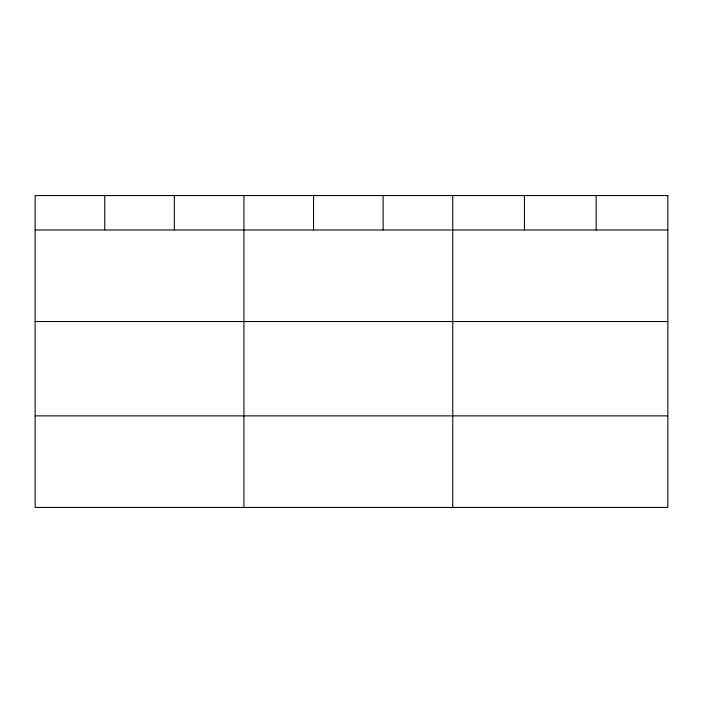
<?xml version="1.0" encoding="UTF-8"?>
<svg xmlns="http://www.w3.org/2000/svg" width="703" height="703" viewBox="0 0 703 703"><rect width="100%" height="100%" fill="white"/><g stroke="black" fill="none" stroke-linecap="round" stroke-linejoin="round"><path stroke-width="1.05" d="M35.15 229.978L667.85 229.978M35.15 321.535L667.85 321.535M35.15 415.868L667.85 415.868M596.144 195.566L596.144 229.978M524.438 195.566L524.438 229.978M452.732 195.566L452.732 507.434M383.135 195.566L383.135 229.978M313.538 195.566L313.538 229.978M243.941 195.566L243.941 507.434M174.344 195.566L174.344 229.978M104.747 195.566L104.747 229.978M667.85 195.566L35.15 195.566L35.15 507.434L667.85 507.434L667.85 195.566"/></g></svg>
